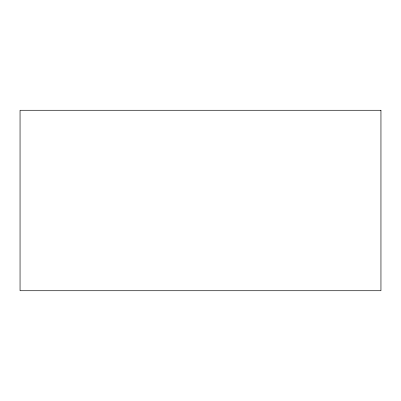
<?xml version="1.0" encoding="UTF-8"?>
<svg xmlns="http://www.w3.org/2000/svg" width="401" height="401" viewBox="0 0 401 401"><rect width="100%" height="100%" fill="white"/><g stroke="black" fill="none" stroke-linecap="round" stroke-linejoin="round"><path stroke-width="0.6" d="M380.95 110.275L20.05 110.275L20.05 290.725L380.95 290.725L380.95 110.275"/></g></svg>
